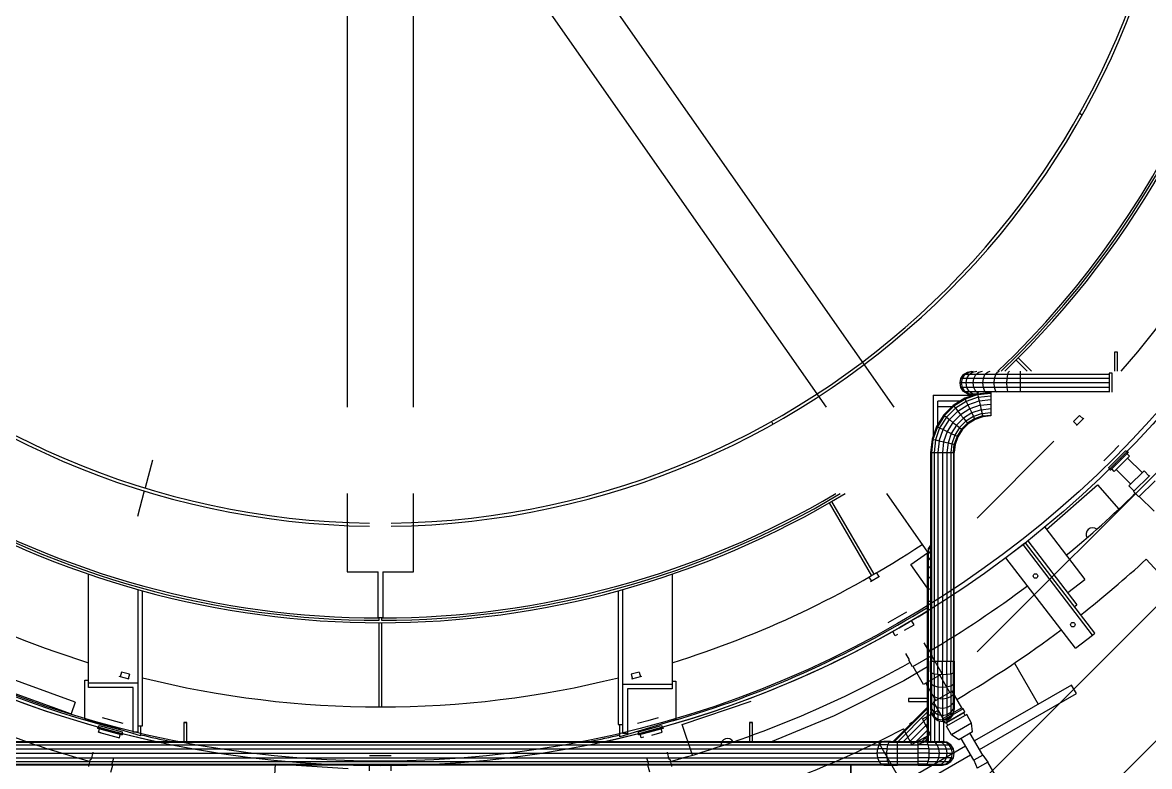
# Model space of a CAD drawing. Header units: metres. Extents: x 0 to 63075, y 0 to 44550.
# Drawn here: x 52629.6 to 52978.2, y 41324 to 41554.2 of the extents above; entities that cross this region are included whole.
import ezdxf

# ---------------------------------------------------------------- set-up
doc = ezdxf.new("R2010")
doc.units = ezdxf.units.M
doc.header["$LTSCALE"] = 75
for name, color, linetype in [('GSB', 7, 'Continuous'), ('ML6', 1, 'Continuous'), ('SDM', 7, 'Continuous'), ('SL1', 8, 'Continuous')]:
    doc.layers.add(name, color=color, linetype=linetype)
doc.styles.add('ROMANS', font='ROMANS.SHX')
doc.dimstyles.new('75___1-75', dxfattribs={"dimscale": 75, "dimtxt": 2.5, "dimasz": 2, "dimexe": 1.5, "dimexo": 1, "dimgap": 0.5, "dimtad": 1, "dimdec": 0, "dimzin": 12, "dimtxsty": 'ROMANS', "dimcen": 0, "dimclrd": 256, "dimclre": 256, "dimclrt": 3, "dimazin": 3, "dimtfac": 1, "dimtdec": 0, "dimtmove": 0, "dimatfit": 0, "dimfxl": 1, "dimlwd": -1, "dimlwe": -1, "dimarcsym": 0})

# ---------------------------------------------------------------- blocks, each defined once
blk = doc.blocks.new('A$C6bae614f')
at = {"layer": 'SL1'}
h = blk.add_hatch(dxfattribs=at)
h.set_pattern_fill('_USER', color=256, scale=195, angle=44.9981, style=0, pattern_type=0)
h.set_pattern_definition([(44.99813, (326091.56, -9864.04), (-137.8813, 137.89033), [])])
h.paths.add_polyline_path([(367206, 50120.6), (368140.6, 50672.6), (366599.5, 50672.6), (366599.4, 49238.4)])
for p, q in [((365417.2, 52186.3), (366428.1, 50742.5)), ((365323.6, 52120.8), (366288.5, 50742.5)), ((365302.1, 51861.4), (365302.1, 50742.5)), ((365438.6, 50742.5), (365438.6, 51861.4)), ((366810.4, 51348.1), (366815.9, 51344.9)), ((366679.8, 50839.6), (366702.4, 50816.9)), ((366711.4, 50816.9), (366684.3, 50844.1)), ((366882.5, 50856), (366882.5, 50816.9)), ((366888.8, 50856), (366882.5, 50856)), ((366888.8, 50816.9), (366888.8, 50856)), ((366571.6, 50809.7), (366579.5, 50815)), ((366574.5, 50809.7), (366582.2, 50815)), ((366579.5, 50815), (366588.8, 50816.9)), ((366582.2, 50815), (366591.3, 50816.9)), ((366583.2, 50809.7), (366590.3, 50815)), ((366590.3, 50815), (366598.7, 50816.9)), ((366597.2, 50809.7), (366603.3, 50815)), ((366603.3, 50815), (366610.6, 50816.9)), ((366615.7, 50809.7), (366620.7, 50815)), ((366620.7, 50815), (366626.5, 50816.9)), ((366638, 50809.7), (366641.4, 50815)), ((366641.4, 50815), (366645.4, 50816.9)), ((366662.7, 50809.7), (366664.5, 50815)), ((366664.5, 50815), (366666.6, 50816.9)), ((366688.8, 50815), (366688.8, 50816.9)), ((366688.8, 50809.7), (366688.8, 50815)), ((366564.4, 50792.5), (366566.3, 50801.8)), ((366871.7, 50792.5), (366564.4, 50792.5)), ((366566.3, 50783.2), (366564.4, 50792.5)), ((366566.3, 50801.8), (366571.6, 50809.7)), ((366871.7, 50801.8), (366566.3, 50801.8)), ((366567.5, 50792.5), (366569.4, 50801.8)), ((366569.4, 50783.2), (366567.5, 50792.5)), ((366569.4, 50801.8), (366574.5, 50809.7)), ((366871.7, 50809.7), (366571.6, 50809.7)), ((366576.7, 50792.5), (366578.4, 50801.8)), ((366578.4, 50783.2), (366576.7, 50792.5)), ((366578.4, 50801.8), (366583.2, 50809.7)), ((366591.6, 50792.5), (366593, 50801.8)), ((366593, 50783.2), (366591.6, 50792.5)), ((366593, 50801.8), (366597.2, 50809.7)), ((366611.3, 50792.5), (366612.4, 50801.8)), ((366612.4, 50783.2), (366611.3, 50792.5)), ((366612.4, 50801.8), (366615.7, 50809.7)), ((366634.9, 50792.5), (366635.7, 50801.8)), ((366635.7, 50783.2), (366634.9, 50792.5)), ((366635.7, 50801.8), (366638, 50809.7)), ((366661.1, 50792.5), (366661.6, 50801.8)), ((366661.6, 50783.2), (366661.1, 50792.5)), ((366661.6, 50801.8), (366662.7, 50809.7)), ((366688.8, 50801.8), (366688.8, 50809.7)), ((366688.8, 50792.5), (366688.8, 50801.8)), ((366688.8, 50783.2), (366688.8, 50792.5)), ((366878.1, 50812.5), (366871.7, 50812.5)), ((366871.7, 50812.5), (366871.7, 50773.4)), ((366878.1, 50773.4), (366878.1, 50812.5)), ((366508.8, 50767.5), (366508.8, 50682.5)), ((366508.8, 50767.5), (366592.4, 50767.5)), ((366571.6, 50775.2), (366566.3, 50783.2)), ((366871.7, 50783.1), (366566.3, 50783.2)), ((366574.5, 50775.2), (366569.4, 50783.2)), ((366574.5, 50775.2), (366571.6, 50775.2)), ((366579.5, 50770), (366571.6, 50775.2)), ((366600.4, 50770.3), (366574.1, 50761.1)), ((366574.5, 50775.2), (366871.7, 50775.2)), ((366582.2, 50770), (366574.5, 50775.2)), ((366600.8, 50768.5), (366574.9, 50759.4)), ((366583.2, 50775.2), (366578.4, 50783.2)), ((366579.5, 50770), (366599.5, 50770)), ((366588.8, 50768.1), (366579.5, 50770)), ((366582.2, 50770), (366591.3, 50768.1)), ((366590.3, 50770), (366583.2, 50775.2)), ((366590.1, 50768.3), (366588.8, 50768.1)), ((366595.9, 50768.7), (366590.3, 50770)), ((366591.3, 50768.1), (366594.2, 50768.1)), ((366597.2, 50775.2), (366593, 50783.2)), ((366598.2, 50770), (366594, 50769.1)), ((366602.7, 50770.5), (366597.2, 50775.2)), ((366600.4, 50770.3), (366628.1, 50773.4)), ((366600.4, 50770.3), (366600.8, 50768.5)), ((366600.8, 50768.5), (366628.1, 50771.5)), ((366600.8, 50768.5), (366602, 50763.3)), ((366615.7, 50775.2), (366612.4, 50783.2)), ((366618.5, 50772.3), (366615.7, 50775.2)), ((366628.1, 50773.4), (366628.1, 50771.5)), ((366628.1, 50771.5), (366628.1, 50766.2)), ((366638, 50775.2), (366635.7, 50783.2)), ((366639.2, 50773.4), (366638, 50775.2)), ((366662.7, 50775.2), (366661.6, 50783.2)), ((366688.8, 50775.2), (366688.8, 50783.2)), ((366688.8, 50775.2), (366688.8, 50773.4)), ((366564.4, 50755), (366518.8, 50755)), ((366518.8, 50707.5), (366518.8, 50755)), ((366518.8, 50744), (366548.3, 50744)), ((366550.5, 50746.3), (366530.8, 50726.6)), ((366551.7, 50744.8), (366532.3, 50725.4)), ((366574.1, 50761.1), (366550.5, 50746.3)), ((366550.5, 50746.3), (366551.7, 50744.8)), ((366574.9, 50759.4), (366551.7, 50744.8)), ((366551.7, 50744.8), (366555, 50740.7)), ((366577.2, 50754.6), (366555, 50740.7)), ((366559.9, 50734.5), (366580.6, 50747.5)), ((366574.1, 50761.1), (366574.9, 50759.4)), ((366574.9, 50759.4), (366577.2, 50754.6)), ((366602, 50763.3), (366577.2, 50754.6)), ((366577.2, 50754.6), (366580.6, 50747.5)), ((366580.6, 50747.5), (366603.7, 50755.6)), ((366580.6, 50747.5), (366584.7, 50739.1)), ((366605.8, 50746.5), (366584.7, 50739.1)), ((366602, 50763.3), (366628.1, 50766.2)), ((366602, 50763.3), (366603.7, 50755.6)), ((366603.7, 50755.6), (366628.1, 50758.3)), ((366603.7, 50755.6), (366605.8, 50746.5)), ((366605.8, 50746.5), (366628.1, 50749)), ((366605.8, 50746.5), (366607.9, 50737.4)), ((366628.1, 50766.2), (366628.1, 50758.3)), ((366628.1, 50758.3), (366628.1, 50749)), ((366628.1, 50749), (366628.1, 50739.7)), ((366530.8, 50726.6), (366516, 50703)), ((366532.3, 50725.4), (366517.7, 50702.2)), ((366536.4, 50722.1), (366522.4, 50699.9)), ((366530.8, 50726.6), (366532.3, 50725.4)), ((366532.3, 50725.4), (366536.4, 50722.1)), ((366555, 50740.7), (366536.4, 50722.1)), ((366536.4, 50722.1), (366542.6, 50717.2)), ((366542.6, 50717.2), (366559.9, 50734.5)), ((366565.7, 50727.2), (366549.9, 50711.3)), ((366555, 50740.7), (366559.9, 50734.5)), ((366559.9, 50734.5), (366565.7, 50727.2)), ((366584.7, 50739.1), (366565.7, 50727.2)), ((366565.7, 50727.2), (366571.5, 50719.9)), ((366588.7, 50730.7), (366571.5, 50719.9)), ((366592.2, 50723.5), (366576.5, 50713.7)), ((366584.7, 50739.1), (366588.7, 50730.7)), ((366607.9, 50737.4), (366588.7, 50730.7)), ((366588.7, 50730.7), (366592.2, 50723.5)), ((366609.7, 50729.7), (366592.2, 50723.5)), ((366592.2, 50723.5), (366594.5, 50718.8)), ((366610.8, 50724.5), (366594.5, 50718.8)), ((366611.3, 50722.7), (366595.3, 50717.1)), ((366607.9, 50737.4), (366628.1, 50739.7)), ((366607.9, 50737.4), (366609.7, 50729.7)), ((366609.7, 50729.7), (366628.1, 50731.7)), ((366609.7, 50729.7), (366610.8, 50724.5)), ((366610.8, 50724.5), (366628.1, 50726.5)), ((366610.8, 50724.5), (366611.3, 50722.7)), ((366628.1, 50724.6), (366611.3, 50722.7)), ((366628.1, 50739.7), (366628.1, 50731.7)), ((366628.1, 50731.7), (366628.1, 50726.5)), ((366628.1, 50726.5), (366628.1, 50724.6)), ((366810.6, 50725.5), (366798.3, 50713.2)), ((366810.6, 50725.5), (366817.7, 50718.5)), ((366175.8, 50713.4), (366178.9, 50707.9)), ((366516, 50703), (366506.8, 50676.7)), ((366517.7, 50702.2), (366508.6, 50676.3)), ((366522.4, 50699.9), (366513.8, 50675.1)), ((366516, 50703), (366517.7, 50702.2)), ((366517.7, 50702.2), (366522.4, 50699.9)), ((366522.4, 50699.9), (366529.6, 50696.4)), ((366529.6, 50696.4), (366542.6, 50717.2)), ((366549.9, 50711.3), (366538, 50692.4)), ((366542.6, 50717.2), (366549.9, 50711.3)), ((366557.2, 50705.5), (366546.4, 50688.3)), ((366549.9, 50711.3), (366557.2, 50705.5)), ((366563.4, 50700.6), (366553.5, 50684.9)), ((366571.5, 50719.9), (366557.2, 50705.5)), ((366557.2, 50705.5), (366563.4, 50700.6)), ((366576.5, 50713.7), (366563.4, 50700.6)), ((366563.4, 50700.6), (366567.5, 50697.3)), ((366579.8, 50709.6), (366567.5, 50697.3)), ((366580.9, 50708.1), (366569, 50696.1)), ((366571.5, 50719.9), (366576.5, 50713.7)), ((366576.5, 50713.7), (366579.8, 50709.6)), ((366594.5, 50718.8), (366579.8, 50709.6)), ((366579.8, 50709.6), (366580.9, 50708.1)), ((366595.3, 50717.1), (366580.9, 50708.1)), ((366594.5, 50718.8), (366595.3, 50717.1)), ((366798.3, 50713.2), (366805.3, 50706.1)), ((366819.1, 50719.8), (366804, 50704.8)), ((366506.8, 50676.7), (366503.7, 50649)), ((366508.6, 50676.3), (366505.5, 50649)), ((366506.8, 50676.7), (366508.6, 50676.3)), ((366508.6, 50676.3), (366513.8, 50675.1)), ((366513.8, 50675.1), (366510.8, 50649)), ((366513.8, 50675.1), (366521.5, 50673.3)), ((366521.5, 50673.3), (366529.6, 50696.4)), ((366529.6, 50696.4), (366538, 50692.4)), ((366538, 50692.4), (366530.6, 50671.2)), ((366538, 50692.4), (366546.4, 50688.3)), ((366546.4, 50688.3), (366539.7, 50669.2)), ((366546.4, 50688.3), (366553.5, 50684.9)), ((366553.5, 50684.9), (366547.4, 50667.4)), ((366558.3, 50682.6), (366552.6, 50666.2)), ((366553.5, 50684.9), (366558.3, 50682.6)), ((366560, 50681.8), (366554.4, 50665.8)), ((366567.5, 50697.3), (366558.3, 50682.6)), ((366558.3, 50682.6), (366560, 50681.8)), ((366569, 50696.1), (366560, 50681.8)), ((366567.5, 50697.3), (366569, 50696.1)), ((366521.5, 50673.3), (366518.7, 50649)), ((366521.5, 50673.3), (366530.6, 50671.2)), ((366530.6, 50671.2), (366528.1, 50649)), ((366530.6, 50671.2), (366539.7, 50669.2)), ((366539.7, 50669.2), (366537.4, 50649)), ((366539.7, 50669.2), (366547.4, 50667.4)), ((366547.4, 50667.4), (366545.3, 50649)), ((366547.4, 50667.4), (366552.6, 50666.2)), ((366550.6, 50649), (366552.6, 50666.2)), ((366554.4, 50665.8), (366552.5, 50649)), ((366552.6, 50666.2), (366554.4, 50665.8)), ((366870.8, 50618.5), (366905.3, 50653)), ((366891.8, 50663.4), (366876.1, 50647.7)), ((364900.8, 50633.3), (364885.6, 50576.4)), ((366503.7, 50649), (366503.7, 50219.5)), ((366503.7, 50649), (366552.5, 50649)), ((366505.5, 50649), (366505.5, 50219.5)), ((366510.8, 50649), (366510.8, 50219.5)), ((366518.7, 50649), (366518.7, 50219.5)), ((366528.1, 50649), (366528.1, 50219.5)), ((366537.4, 50649), (366537.4, 50219.5)), ((366545.3, 50649), (366545.3, 50219.5)), ((366550.6, 50649), (366550.6, 50219.5)), ((366552.5, 50219.5), (366552.5, 50649)), ((366876.1, 50647.7), (366860.4, 50632)), ((366874, 50612.7), (366911.1, 50649.8)), ((366897.7, 50626.1), (366913.4, 50641.9)), ((366913.4, 50641.9), (366908.3, 50647)), ((366909.5, 50637.9), (366939.7, 50607.8)), ((366881.9, 50610.4), (366876.8, 50615.5)), ((366897.7, 50626.1), (366881.9, 50610.4)), ((366881.9, 50610.4), (366881.9, 50610.4)), ((366885.9, 50614.3), (366916, 50584.1)), ((366943.4, 50611.5), (366912.3, 50580.4)), ((366954.1, 50600.8), (366943.4, 50611.5)), ((366742.4, 50490.5), (366847.6, 50582.7)), ((366847.6, 50582.7), (366891.5, 50532.7)), ((366955.1, 50601.9), (366921.9, 50568.7)), ((366966.1, 50590.9), (366932.9, 50557.7)), ((364883.9, 50570.2), (364869.8, 50517.3)), ((365302.1, 50564.5), (365302.1, 50403.5)), ((365438.6, 50403.5), (365438.6, 50564.5)), ((366413.2, 50564.5), (366497.7, 50443.8)), ((366923, 50569.7), (366912.3, 50580.4)), ((366932.9, 50557.7), (366921.9, 50568.7)), ((366964.4, 50528.3), (366933.7, 50558.5)), ((366295.1, 50545.4), (366381.8, 50395.2)), ((366387.3, 50398.4), (366300.6, 50548.6)), ((366738.8, 50495.2), (366821.4, 50387.5)), ((366704.2, 50467.3), (366805.3, 50335.5)), ((366463.1, 50418.5), (366497.4, 50442.6)), ((366499.3, 50451.8), (366497.4, 50442.5)), ((366499.3, 50449.1), (366497.4, 50440)), ((366497.4, 50053.9), (366497.4, 50442.5)), ((366503.7, 50458.4), (366499.3, 50451.8)), ((366503.7, 50455.5), (366499.3, 50449.1)), ((366499.3, 50449.1), (366499.3, 50451.8)), ((366499.3, 50441), (366499.3, 50449.1)), ((366503.7, 50446.9), (366499.3, 50441)), ((366694.3, 50459.4), (366659, 50432.3)), ((366699.3, 50463.2), (366694.3, 50459.4)), ((366837.3, 50272.9), (366694.3, 50459.4)), ((366842.4, 50276.8), (366699.2, 50463.4)), ((366499.3, 50441), (366497.4, 50432.6)), ((366499.3, 50428), (366497.4, 50420.7)), ((366499.3, 50053.9), (366499.3, 50441)), ((366503.7, 50433.1), (366499.3, 50428)), ((366802, 50245.9), (366659, 50432.3)), ((366972.7, 50402.9), (366948.1, 50429.3)), ((364769, 50164.9), (364769, 50398.7)), ((365302.1, 50403.5), (365365.6, 50403.5)), ((365365.5, 50308.3), (365365.6, 50403.5)), ((365375.1, 50403.5), (365438.6, 50403.5)), ((365375.1, 50403.5), (365375.1, 50308.3)), ((365971.6, 50398.7), (365971.6, 50162.4)), ((366392, 50401.4), (366376.8, 50392.7)), ((366392, 50401.4), (366397, 50392.8)), ((366497.4, 50369.5), (366463.1, 50418.5)), ((366499.3, 50410.7), (366497.4, 50404.9)), ((366503.7, 50414.8), (366499.3, 50410.7)), ((366376.8, 50392.7), (366381.8, 50384)), ((366398.6, 50393.7), (366380.2, 50383.1)), ((366499.3, 50389.9), (366497.4, 50385.9)), ((366503.7, 50392.8), (366499.3, 50389.9)), ((366786.2, 50360.5), (366821.4, 50387.5)), ((364870.6, 50367.1), (364870.6, 50072.8)), ((364880.1, 50086.3), (364880.1, 50364.5)), ((365860.5, 50364.5), (365860.5, 50088.5)), ((365870, 50070.3), (365870, 50367.1)), ((366499.3, 50366.8), (366497.4, 50364.8)), ((366503.7, 50368.3), (366499.3, 50366.8)), ((366499.3, 50342.5), (366497.4, 50342.5)), ((366503.7, 50342.5), (366499.3, 50342.5)), ((366800.2, 50331.7), (366805.3, 50335.5)), ((365375.1, 50308.3), (365365.5, 50308.3)), ((365367.9, 50303.5), (365367.9, 50308.3)), ((365372.7, 50308.3), (365372.7, 50303.5)), ((366435.1, 50309.3), (366415.8, 50298.2)), ((366454.3, 50320.4), (366435.1, 50309.3)), ((365367.1, 50298.5), (365367.1, 50125)), ((365373.5, 50125), (365373.5, 50298.5)), ((366431, 50271.8), (366426, 50280.5)), ((366450.3, 50282.9), (366469.6, 50294)), ((366469.6, 50294), (366464.5, 50302.8)), ((366464.8, 50291.2), (366469.6, 50294)), ((366435.9, 50274.5), (366431, 50271.8)), ((366498.2, 50243.8), (366490.7, 50256.9)), ((366802, 50245.9), (366837.3, 50272.9)), ((366837.3, 50272.9), (366842.4, 50276.8)), ((366460.1, 50221.8), (366452.6, 50234.9)), ((366507.3, 50231.2), (366499.5, 50244.6)), ((366297.3, 50224.1), (366297.3, 50224.1)), ((366304.9, 50217.3), (366304.6, 50217.1)), ((366466.6, 50207.7), (366458.8, 50221.1)), ((366507.3, 50231.2), (366466.6, 50207.7)), ((366503.7, 50197.3), (366503.7, 50219.5)), ((366503.7, 50219.5), (366552.5, 50219.5)), ((366505.5, 50195.2), (366505.5, 50219.5)), ((366527.5, 50193.1), (366506.3, 50230.6)), ((366510.8, 50193.4), (366510.8, 50219.5)), ((366518.7, 50192.3), (366518.7, 50219.5)), ((366528.1, 50191.8), (366528.1, 50219.5)), ((366537.4, 50192.3), (366537.4, 50219.5)), ((366545.3, 50193.4), (366545.3, 50219.5)), ((366550.6, 50195.2), (366550.6, 50219.5)), ((366552.5, 50219.5), (366552.5, 50197.3)), ((366676.3, 50215.3), (366725.2, 50130.5)), ((364741.9, 50134.6), (364554, 50203)), ((364853.1, 50182.1), (364832.5, 50187.6)), ((364836.9, 50196.7), (364834.3, 50187.1)), ((364853.8, 50192.2), (364836.9, 50196.7)), ((364853.8, 50192.2), (364851.2, 50182.6)), ((365903.7, 50196.7), (365886.8, 50192.2)), ((365886.8, 50192.2), (365889.4, 50182.5)), ((365908.1, 50187.5), (365887.5, 50182)), ((365903.7, 50196.7), (365906.3, 50187.1)), ((366274.4, 50202.8), (366274.5, 50202.9)), ((366497.4, 50207.7), (366448.6, 50178.7)), ((366489.4, 50171.1), (366467.6, 50208.3)), ((366527.5, 50193.1), (366489.4, 50171.1)), ((366503.7, 50197.3), (366503.7, 50122)), ((366503.7, 50197.3), (366505.5, 50195.2)), ((366505.5, 50195.2), (366505.5, 50121)), ((366505.5, 50195.2), (366510.8, 50193.4)), ((366510.8, 50193.4), (366518.7, 50192.3)), ((366510.8, 50193.4), (366510.8, 50105.2)), ((366518.7, 50192.3), (366518.7, 50097)), ((366518.7, 50192.3), (366528.1, 50191.8)), ((366543.4, 50154.9), (366522.9, 50190.5)), ((366528.1, 50191.8), (366537.4, 50192.3)), ((366528.1, 50191.8), (366528.1, 50095.1)), ((366537.4, 50192.3), (366545.3, 50193.4)), ((366537.4, 50192.3), (366537.4, 50097)), ((366545.3, 50193.4), (366550.6, 50195.2)), ((366545.3, 50193.4), (366545.3, 50102.3)), ((366550.6, 50195.2), (366552.5, 50197.3)), ((366550.6, 50110.2), (366550.6, 50195.2)), ((366552.5, 50197.3), (366552.5, 50122)), ((364545.3, 50179.2), (364733.2, 50110.8)), ((364761.6, 50100.4), (364761.6, 50180.4)), ((364761.6, 50180.4), (364769, 50180.4)), ((364769, 50174.4), (364870.6, 50174.4)), ((364861, 50164.9), (364769, 50164.9)), ((364861, 50072.8), (364861, 50164.9)), ((365870, 50171.9), (365971.6, 50171.9)), ((365971.6, 50178.2), (365978.7, 50178.2)), ((365978.7, 50178.2), (365978.7, 50098.2)), ((366448.6, 50178.7), (366305, 50106.8)), ((366514.5, 50138.3), (366494, 50173.8)), ((366503.7, 50176.1), (366505.5, 50172.1)), ((366505.5, 50172.1), (366510.8, 50168.7)), ((366510.8, 50168.7), (366518.7, 50166.4)), ((366518.7, 50166.4), (366528.1, 50165.6)), ((366528.1, 50165.6), (366537.4, 50166.4)), ((366537.4, 50166.4), (366545.3, 50168.7)), ((366545.3, 50168.7), (366550.6, 50172.1)), ((366550.6, 50172.1), (366552.5, 50176.1)), ((366794, 50170.2), (366594.2, 50054.9)), ((366804.3, 50152.4), (366794, 50170.2)), ((365879.6, 50162.4), (365879.6, 50070.3)), ((365971.6, 50162.4), (365879.6, 50162.4)), ((366458.3, 50142.5), (366458.3, 50136.2)), ((366497.4, 50142.5), (366458.3, 50142.5)), ((366503.7, 50157.2), (366505.5, 50151.4)), ((366503.7, 50141.3), (366505.5, 50134)), ((366505.5, 50151.4), (366510.8, 50146.4)), ((366548, 50157.6), (366509.9, 50135.6)), ((366510.8, 50146.4), (366518.7, 50143.1)), ((366518.7, 50143.1), (366528.1, 50142)), ((366528.1, 50142), (366537.4, 50143.1)), ((366537.4, 50143.1), (366545.3, 50146.4)), ((366545.3, 50146.4), (366550.6, 50151.4)), ((366568, 50123), (366548, 50157.6)), ((366550.6, 50151.4), (366552.5, 50157.2)), ((366550.6, 50134), (366552.5, 50141.3)), ((366604.5, 50037.1), (366804.3, 50152.4)), ((364741.9, 50134.6), (364733.2, 50110.8)), ((365992, 50088.8), (366134, 50137)), ((366426.6, 50053.9), (366497.4, 50124.7)), ((366429.3, 50053.9), (366497.4, 50122.1)), ((366458.3, 50136.2), (366497.4, 50136.2)), ((366503.7, 50129.4), (366505.5, 50121)), ((366503.7, 50122), (366505.5, 50112.9)), ((366503.7, 50122), (366503.7, 50119.5)), ((366503.7, 50119.5), (366505.5, 50110.2)), ((366505.5, 50134), (366510.8, 50127.9)), ((366505.5, 50121), (366510.8, 50113.9)), ((366505.5, 50121), (366505.5, 50112.9)), ((366529.9, 50101), (366509.9, 50135.6)), ((366510.8, 50127.9), (366518.7, 50123.7)), ((366518.7, 50123.7), (366528.1, 50122.3)), ((366528.1, 50122.3), (366537.4, 50123.7)), ((366568, 50123), (366529.9, 50101)), ((366570.7, 50121.2), (366530.1, 50097.8)), ((366537.4, 50123.7), (366545.3, 50127.9)), ((366545.3, 50127.9), (366550.6, 50134)), ((366545.3, 50113.9), (366550.6, 50121)), ((366550.6, 50121), (366552.5, 50129.4)), ((366550.6, 50112.9), (366552.5, 50122)), ((366550.6, 50110.2), (366552.5, 50119.5)), ((366552.5, 50122), (366552.5, 50119.5)), ((366568, 50123), (366570.7, 50121.2)), ((366574.3, 50115), (366570.7, 50121.2)), ((364876.6, 50065.4), (364761.6, 50100.4)), ((364840.6, 50090.9), (364797.7, 50102.4)), ((364840.6, 50090.9), (364797.7, 50102.4)), ((365978.7, 50098.2), (365863.7, 50063.2)), ((365921.5, 50096.6), (365900, 50090.8)), ((365942.9, 50102.3), (365921.5, 50096.6)), ((366305, 50106.8), (366177.3, 50053.9)), ((366436.7, 50053.9), (366497.4, 50114.6)), ((366447.9, 50053.9), (366497.4, 50103.4)), ((366465.6, 50093.5), (366471.2, 50096.4)), ((366503.8, 50068.5), (366486.9, 50100.3)), ((366504.5, 50053.9), (366504.5, 50115)), ((366505.5, 50112.9), (366510.8, 50105.2)), ((366505.5, 50112.9), (366505.5, 50110.2)), ((366505.5, 50110.2), (366510.8, 50102.3)), ((366510.8, 50113.9), (366518.7, 50109.1)), ((366510.8, 50105.2), (366510.8, 50102.3)), ((366510.8, 50105.2), (366518.7, 50100.1)), ((366510.8, 50102.3), (366518.7, 50097)), ((366512.5, 50053.9), (366512.5, 50101.2)), ((366518.7, 50109.1), (366528.1, 50107.4)), ((366518.7, 50100.1), (366528.1, 50098.2)), ((366518.7, 50097), (366528.1, 50095.1)), ((366521.8, 50053.9), (366521.8, 50096.4)), ((366528.1, 50107.4), (366537.4, 50109.1)), ((366528.1, 50098.2), (366537.4, 50100.1)), ((366528.1, 50095.1), (366537.4, 50097)), ((366529.9, 50101), (366530.1, 50097.8)), ((366533.7, 50091.5), (366530.1, 50097.8)), ((366531.1, 50053.3), (366531.1, 50095.7)), ((366574.3, 50115), (366533.7, 50091.5)), ((366572.3, 50112.8), (366536.6, 50092.2)), ((366578.1, 50109.3), (366536.8, 50085.4)), ((366537.4, 50109.1), (366545.3, 50113.9)), ((366537.4, 50100.1), (366545.3, 50105.2)), ((366537.4, 50097), (366545.3, 50102.3)), ((366545.3, 50105.2), (366550.6, 50112.9)), ((366545.3, 50102.3), (366550.6, 50110.2)), ((366572.3, 50112.8), (366574.3, 50115)), ((366575.3, 50107.6), (366572.3, 50112.8)), ((366588.3, 50091.7), (366578.1, 50109.3)), ((364787.8, 50081), (364838.5, 50067.4)), ((364789.8, 50072.9), (364791.6, 50079.9)), ((364789.8, 50072.9), (364791.6, 50079.9)), ((364789.8, 50072.9), (364832.7, 50061.4)), ((364795.1, 50071.5), (364789.8, 50072.9)), ((364791.2, 50086.6), (364838.4, 50074)), ((364870.6, 50072.8), (364861, 50072.8)), ((364870.6, 50086.3), (364880.1, 50086.3)), ((364876.6, 50086.3), (364876.6, 50065.4)), ((364965.5, 50093.1), (364965.5, 50054)), ((364971.8, 50093.1), (364965.5, 50093.1)), ((364965.5, 50093.1), (364971.8, 50093.1)), ((364971.8, 50054), (364971.8, 50093.1)), ((365860.5, 50088.5), (365870, 50088.5)), ((365863.7, 50063.2), (365863.7, 50088.5)), ((365952.8, 50080.9), (365902.1, 50067.4)), ((365902.2, 50073.9), (365949.4, 50086.6)), ((365929.3, 50067.1), (365950.8, 50072.9)), ((365945.5, 50071.4), (365950.8, 50072.9)), ((365950.8, 50072.9), (365949, 50079.9)), ((366013.4, 50025.7), (365992, 50088.8)), ((366130.5, 50093), (366136.8, 50093)), ((366130.5, 50093), (366130.5, 50053.9)), ((366136.8, 50093), (366130.5, 50093)), ((366136.8, 50053.9), (366136.8, 50093)), ((366465, 50047.8), (366448.1, 50079.7)), ((366460.1, 50090.5), (366465.6, 50093.5)), ((366461.1, 50053.9), (366497.4, 50090.2)), ((366474.3, 50053.9), (366497.4, 50077)), ((366536.6, 50092.2), (366533.7, 50091.5)), ((366539.6, 50087), (366536.6, 50092.2)), ((366546.9, 50067.8), (366536.8, 50085.4)), ((366588.3, 50091.7), (366546.9, 50067.8)), ((366590, 50073.5), (366561.8, 50057.2)), ((366590, 50073.5), (366588.3, 50091.7)), ((363510.5, 50052.2), (366402.3, 50052.1)), ((363515.8, 50054), (366407.5, 50053.9)), ((364827.4, 50062.8), (364832.7, 50061.4)), ((364832.7, 50061.4), (364834.6, 50068.4)), ((364832.7, 50061.4), (364834.6, 50068.4)), ((365879.6, 50070.3), (365870, 50070.3)), ((365907.9, 50061.4), (365906, 50068.4)), ((365913.2, 50062.8), (365907.9, 50061.4)), ((366395.9, 50053.4), (366444.8, 49968.6)), ((366397.8, 50046.8), (366402.3, 50052.1)), ((366402.3, 50052.1), (366407.5, 50053.9)), ((366418.2, 50052.1), (366402.3, 50052.1)), ((366421, 50053.9), (366407.5, 50053.9)), ((366415.9, 50046.8), (366418.2, 50052.1)), ((366418.2, 50052.1), (366421, 50053.9)), ((366418.2, 50052.1), (366435.7, 50052.1)), ((366421, 50053.9), (366435.7, 50053.9)), ((366435.7, 50053.9), (366478, 50053.9)), ((366435.7, 50052.1), (366435.7, 50053.9)), ((366435.7, 50052.1), (366478, 50052.1)), ((366435.7, 50046.8), (366435.7, 50052.1)), ((366503.8, 50068.5), (366465, 50047.8)), ((366479.1, 50047.5), (366475.9, 50053.6)), ((366493.5, 50053.9), (366478, 50053.9)), ((366478, 50052.1), (366478, 50053.9)), ((366478, 50046.8), (366478, 50052.1)), ((366496.4, 50052.1), (366478, 50052.1)), ((366487.7, 50052), (366479.1, 50047.5)), ((366487.7, 50051.9), (366479.1, 50047.5)), ((366485.5, 50053.9), (366497.4, 50065.8)), ((366496.2, 50056.5), (366487.7, 50052)), ((366487.7, 50051.9), (366496.2, 50056.5)), ((366496.2, 50056.5), (366492.9, 50062.7)), ((366493, 50053.9), (366497.4, 50058.3)), ((366496.4, 50052.1), (366493.5, 50053.9)), ((366493.5, 50053.9), (366528, 50053.9)), ((366497.4, 50055.7), (366495.6, 50053.9)), ((366496.4, 50052.1), (366534.5, 50052.1)), ((366498.8, 50046.8), (366496.4, 50052.1)), ((366512.9, 50052.1), (366507.4, 50053.9)), ((366517.6, 50046.8), (366512.9, 50052.1)), ((366526.1, 50052.1), (366518.5, 50053.9)), ((366534.5, 50052.1), (366525.6, 50053.9)), ((366532.5, 50046.8), (366526.1, 50052.1)), ((366537.4, 50052.1), (366528, 50053.9)), ((366542, 50046.8), (366534.5, 50052.1)), ((366534.5, 50052.1), (366537.4, 50052.1)), ((366545.3, 50046.8), (366537.4, 50052.1)), ((366561.8, 50057.2), (366546.9, 50067.8)), ((366592.7, 50015), (366566.7, 50060)), ((366611.1, 50025.6), (366585.1, 50070.6)), ((363502, 50029.6), (366393.8, 50029.5)), ((363503.1, 50039), (366394.8, 50038.9)), ((363506.1, 50046.9), (366397.8, 50046.8)), ((364775, 50017), (364778.9, 50031.6)), ((365965.5, 50017), (365961.6, 50031.6)), ((366575.8, 50044.2), (366376, 49928.9)), ((366386.3, 49911.1), (366586.1, 50026.4)), ((366393.8, 50029.5), (366394.8, 50038.9)), ((366394.8, 50020.2), (366393.8, 50029.5)), ((366413.8, 50029.5), (366393.8, 50029.5)), ((366394.8, 50038.9), (366397.8, 50046.8)), ((366414.3, 50038.9), (366394.8, 50038.9)), ((366415.9, 50046.8), (366397.8, 50046.8)), ((366413.8, 50029.5), (366414.3, 50038.9)), ((366413.8, 50029.5), (366435.7, 50029.5)), ((366414.3, 50020.2), (366413.8, 50029.5)), ((366414.3, 50038.9), (366415.9, 50046.8)), ((366414.3, 50038.9), (366435.7, 50038.9)), ((366415.9, 50046.8), (366435.7, 50046.8)), ((366435.7, 50046.8), (366478, 50046.8)), ((366435.7, 50038.9), (366435.7, 50046.8)), ((366435.7, 50029.5), (366435.7, 50038.9)), ((366435.7, 50038.9), (366478, 50038.9)), ((366435.7, 50020.2), (366435.7, 50029.5)), ((366435.7, 50029.5), (366478, 50029.5)), ((366498.8, 50046.8), (366478, 50046.8)), ((366478, 50038.9), (366478, 50046.8)), ((366478, 50029.5), (366478, 50038.9)), ((366500.5, 50038.9), (366478, 50038.9)), ((366478, 50020.2), (366478, 50029.5)), ((366501, 50029.5), (366478, 50029.5)), ((366500.5, 50038.9), (366498.8, 50046.8)), ((366498.8, 50046.8), (366542, 50046.8)), ((366500.5, 50038.9), (366547, 50038.9)), ((366501, 50029.5), (366500.5, 50038.9)), ((366500.5, 50020.2), (366501, 50029.5)), ((366501, 50029.5), (366538.2, 50029.5)), ((366520.7, 50038.9), (366517.6, 50046.8)), ((366521.8, 50029.5), (366520.7, 50038.9)), ((366520.7, 50020.2), (366521.8, 50029.5)), ((366536.7, 50038.9), (366532.5, 50046.8)), ((366538.2, 50029.5), (366536.7, 50038.9)), ((366536.7, 50020.2), (366538.2, 50029.5)), ((366538.2, 50029.5), (366548.8, 50029.5)), ((366542, 50046.8), (366545.3, 50046.8)), ((366547, 50038.9), (366542, 50046.8)), ((366550.6, 50038.9), (366545.3, 50046.8)), ((366547, 50038.9), (366550.6, 50038.9)), ((366548.8, 50029.5), (366547, 50038.9)), ((366547, 50020.2), (366548.8, 50029.5)), ((366548.8, 50029.5), (366552.4, 50029.5)), ((366552.4, 50029.5), (366550.6, 50038.9)), ((366550.6, 50020.2), (366552.4, 50029.5)), ((366611.1, 50025.6), (366592.7, 50015)), ((366611.1, 50025.6), (366621.8, 50011.3)), ((363503.1, 50020.3), (366394.8, 50020.2)), ((363506.1, 50012.4), (366397.8, 50012.3)), ((363510.5, 50007.1), (366402.3, 50007)), ((366407.5, 50005.1), (363515.8, 50005.2)), ((364769.6, 50002.5), (364773.6, 50017.4)), ((364815, 49990.3), (364819, 50005.3)), ((364817.5, 50005.6), (364821.4, 50020.2)), ((365150.2, 49941.6), (365154.5, 50008.1)), ((365154.5, 50008.1), (365304.2, 49998.2)), ((365370.3, 50024), (365348, 50024)), ((365392.5, 50024), (365348, 50024)), ((365348, 49993.5), (365348, 50003.7)), ((365392.5, 49993.5), (365392.5, 50003.6)), ((365923.1, 50005.6), (365919.2, 50020.2)), ((365925.6, 49990.3), (365921.6, 50005.2)), ((365971, 50002.4), (365967, 50017.4)), ((366339.3, 50005.1), (366339.3, 49953.5)), ((366339.3, 49953.5), (366339.3, 50005.1)), ((366414.3, 50020.2), (366394.8, 50020.2)), ((366397.8, 50012.3), (366394.8, 50020.2)), ((366415.9, 50012.3), (366397.8, 50012.3)), ((366402.3, 50007), (366397.8, 50012.3)), ((366418.2, 50007), (366402.3, 50007)), ((366407.5, 50005.1), (366402.3, 50007)), ((366407.5, 50005.1), (366421, 50005.1)), ((366414.3, 50020.2), (366435.7, 50020.2)), ((366415.9, 50012.3), (366414.3, 50020.2)), ((366415.9, 50012.3), (366435.7, 50012.3)), ((366418.2, 50007), (366415.9, 50012.3)), ((366418.2, 50007), (366435.7, 50007)), ((366421, 50005.1), (366418.2, 50007)), ((366421, 50005.1), (366435.7, 50005.1)), ((366435.7, 50020.2), (366478, 50020.2)), ((366435.7, 50012.3), (366435.7, 50020.2)), ((366435.7, 50012.3), (366478, 50012.3)), ((366435.7, 50007), (366435.7, 50012.3)), ((366435.7, 50005.1), (366435.7, 50007)), ((366435.7, 50007), (366478, 50007)), ((366478, 50005.1), (366435.7, 50005.1)), ((366500.5, 50020.2), (366478, 50020.2)), ((366478, 50012.3), (366478, 50020.2)), ((366498.8, 50012.3), (366478, 50012.3)), ((366478, 50007), (366478, 50012.3)), ((366478, 50005.1), (366478, 50007)), ((366496.4, 50007), (366478, 50007)), ((366478, 50005.1), (366493.5, 50005.1)), ((366493.5, 50005.1), (366496.4, 50007)), ((366493.5, 50005.1), (366525.6, 50005.1)), ((366496.4, 50007), (366498.8, 50012.3)), ((366496.4, 50007), (366534.5, 50007)), ((366498.8, 50012.3), (366500.5, 50020.2)), ((366498.8, 50012.3), (366542, 50012.3)), ((366536.7, 50020.2), (366500.5, 50020.2)), ((366507.4, 50005.1), (366512.9, 50007)), ((366512.9, 50007), (366517.6, 50012.3)), ((366517.6, 50012.3), (366520.7, 50020.2)), ((366518.5, 50005.1), (366526.1, 50007)), ((366525.6, 50005.1), (366534.5, 50007)), ((366525.6, 50005.1), (366528, 50005.1)), ((366526.1, 50007), (366532.5, 50012.3)), ((366528, 50005.1), (366537.4, 50007)), ((366532.5, 50012.3), (366536.7, 50020.2)), ((366534.5, 50007), (366542, 50012.3)), ((366534.5, 50007), (366537.4, 50007)), ((366547, 50020.2), (366536.7, 50020.2)), ((366537.4, 50007), (366545.3, 50012.3)), ((366542, 50012.3), (366547, 50020.2)), ((366542, 50012.3), (366545.3, 50012.3)), ((366545.3, 50012.3), (366550.6, 50020.2)), ((366547, 50020.2), (366550.6, 50020.2)), ((366592.7, 50015), (366599.8, 49998.6)), ((366621.8, 50011.3), (366599.8, 49998.6)), ((366651, 49960.7), (366621.8, 50011.3))]:
    blk.add_line(p, q, dxfattribs=at)
for centre, radius in [((365370.4, 52153.5), 2150), ((365370.4, 52153.5), 2140.5), ((366719.8, 50394.8), 4.76), ((366796.7, 50294.5), 4.76)]:
    blk.add_circle(centre, radius, dxfattribs=at)
for centre, radius, start, end in [((365370.4, 52153.5), 1855, 313.8991, 229.5193), ((365370.4, 52153.5), 1845.2, 313.5833, 359.9242), ((365370.4, 52153.5), 1850, 313.738, 359.9244), ((365370.4, 52153.5), 1656.3, 180.7765, 269.2198), ((365370.4, 52153.5), 1650, 180.7795, 269.2168), ((365370.4, 52153.5), 1650, 270.7795, 359.2168), ((365370.4, 52153.5), 1656.3, 270.7765, 359.2198), ((365370.4, 52153.5), 2028.5, 318.7813, 342.472), ((365370.4, 52153.5), 1845.2, 311.3105, 311.3428), ((365370.4, 52153.5), 1850, 311.5654, 311.5927), ((365370.4, 52153.5), 2150, 227.6503, 257.5635), ((365370.4, 52153.5), 2143.5, 227.8413, 255.5737), ((365370.4, 52153.5), 2028.5, 231.5653, 252.754), ((365370.4, 52153.5), 1855, 238.9355, 301.0608), ((365370.4, 52153.5), 1850, 239.1935, 269.9244), ((365370.4, 52153.5), 1845.2, 239.4423, 269.9242), ((365370.4, 52153.5), 1845.2, 270.072, 300.5539), ((365370.4, 52153.5), 1850, 270.0718, 300.8027), ((365370.4, 52153.5), 2222.8, 309.4626, 314.3925), ((366837.4, 50480.6), 13.5, 50.5806, 211.9157), ((365370.4, 52153.5), 2028.5, 287.2423, 303.3837), ((365370.4, 52153.5), 2337.1, 308.1208, 312.4588), ((365370.4, 52153.5), 2222.8, 300.6037, 306.8434), ((365370.4, 52153.5), 2143.5, 286.3021, 301.7218), ((365370.4, 52153.5), 2150, 282.4328, 301.6147), ((365370.4, 52153.5), 2337.1, 300.5375, 306.8754), ((365370.4, 52153.5), 2222.8, 285.6037, 299.3925), ((365370.4, 52153.5), 2028.5, 256.0134, 283.9828), ((365370.4, 52153.5), 2337.1, 298.5375, 299.4588), ((365370.4, 52153.5), 2222.8, 249.4626, 254.3925), ((365370.4, 52153.5), 2337.1, 285.5374, 297.4588), ((365370.4, 52153.5), 2143.5, 256.6809, 258.3777), ((365370.4, 52153.5), 2143.5, 281.6186, 283.3057), ((366085.5, 50046.6), 13.5, 28.0811, 189.4151)]:
    blk.add_arc(centre, radius, start, end, dxfattribs=at)
for points, weights in [([(366905.3, 50653), (366907.2, 50652), (366909.1, 50651), (366911.1, 50649.8)], [0.000226326625707, 0.000225238989485, 0.000224151353263, 0.000223063717042]), ([(366874, 50612.7), (366872.8, 50614.7), (366871.8, 50616.6), (366870.8, 50618.5)], [0.000223063717265, 0.000224151353395, 0.000225238989524, 0.000226326625654]), ([(364787.8, 50081), (364788.9, 50082.9), (364790.1, 50084.8), (364791.2, 50086.6)], [0.000223063718172, 0.000224151353929, 0.000225238989685, 0.000226326625442]), ([(364838.4, 50074), (364838.4, 50071.9), (364838.5, 50069.7), (364838.5, 50067.4)], [0.000226326629297, 0.000225238990329, 0.000224151351362, 0.000223063712394]), ([(365902.1, 50067.4), (365902.1, 50069.6), (365902.2, 50071.8), (365902.2, 50073.9)], [0.000223063712066, 0.000224151351189, 0.000225238990312, 0.000226326629436]), ([(365949.4, 50086.6), (365950.5, 50084.8), (365951.7, 50082.9), (365952.8, 50080.9)], [0.000226326625394, 0.000225238989638, 0.000224151353882, 0.000223063718127])]:
    blk.add_rational_spline(points, weights, degree=3, dxfattribs=at)
for points, weights in [([(366911.1, 50649.8), (366904.7, 50643.3), (366898.5, 50637.1), (366892.6, 50631.2), (366886.7, 50625.3), (366880.5, 50619.1), (366874, 50612.7)], [0.0412072250513, 0.0444714833992, 0.0477357417471, 0.051000000095, 0.047735741762, 0.0444714834289, 0.0412072250959]), ([(364838.5, 50067.4), (364829.6, 50069.7), (364821.2, 50071.9), (364813.1, 50074.1), (364805, 50076.2), (364796.6, 50078.5), (364787.8, 50081)], [0.0412072239308, 0.0444714826422, 0.0477357413537, 0.0510000000651, 0.047735740123, 0.044471480181, 0.0412072202389]), ([(365952.8, 50080.9), (365944, 50078.5), (365935.6, 50076.2), (365927.5, 50074), (365919.4, 50071.9), (365911, 50069.6), (365902.1, 50067.4)], [0.0412072201902, 0.0444714801284, 0.0477357400666, 0.0510000000049, 0.0477357412755, 0.0444714825461, 0.0412072238167])]:
    blk.add_rational_spline(points, weights, degree=3, knots=[0, 0, 0, 0, 0.5, 0.5, 0.5, 1, 1, 1, 1], dxfattribs=at)
blk = doc.blocks.new('zw$15D4')
at = {"layer": 'ML6', "xscale": 0.2502808837766805, "yscale": 0.2502808837766805, "zscale": 0.2502808837766805}
blk.add_blockref('A$C6bae614f', (-85544.74, -3177.34), dxfattribs=at)

msp = doc.modelspace()

# ---------------------------------------------------------------- block references
at = {"layer": 'GSB', "xscale": 0.6000000000000068, "yscale": 0.6000000000000068, "zscale": 0.6000000000000068}
msp.add_blockref('zw$15D4', (49200, 35721.63), dxfattribs=at)

# ---------------------------------------------------------------- leaders
at = {"layer": 'SDM'}
msp.add_leader([(51608.33, 37812.06), (59453.13, 42438.72), (62243.43, 42438.72)], dimstyle='75___1-75', override={"dimtad": 0}, dxfattribs=at)

doc.saveas('drawing.dxf')
